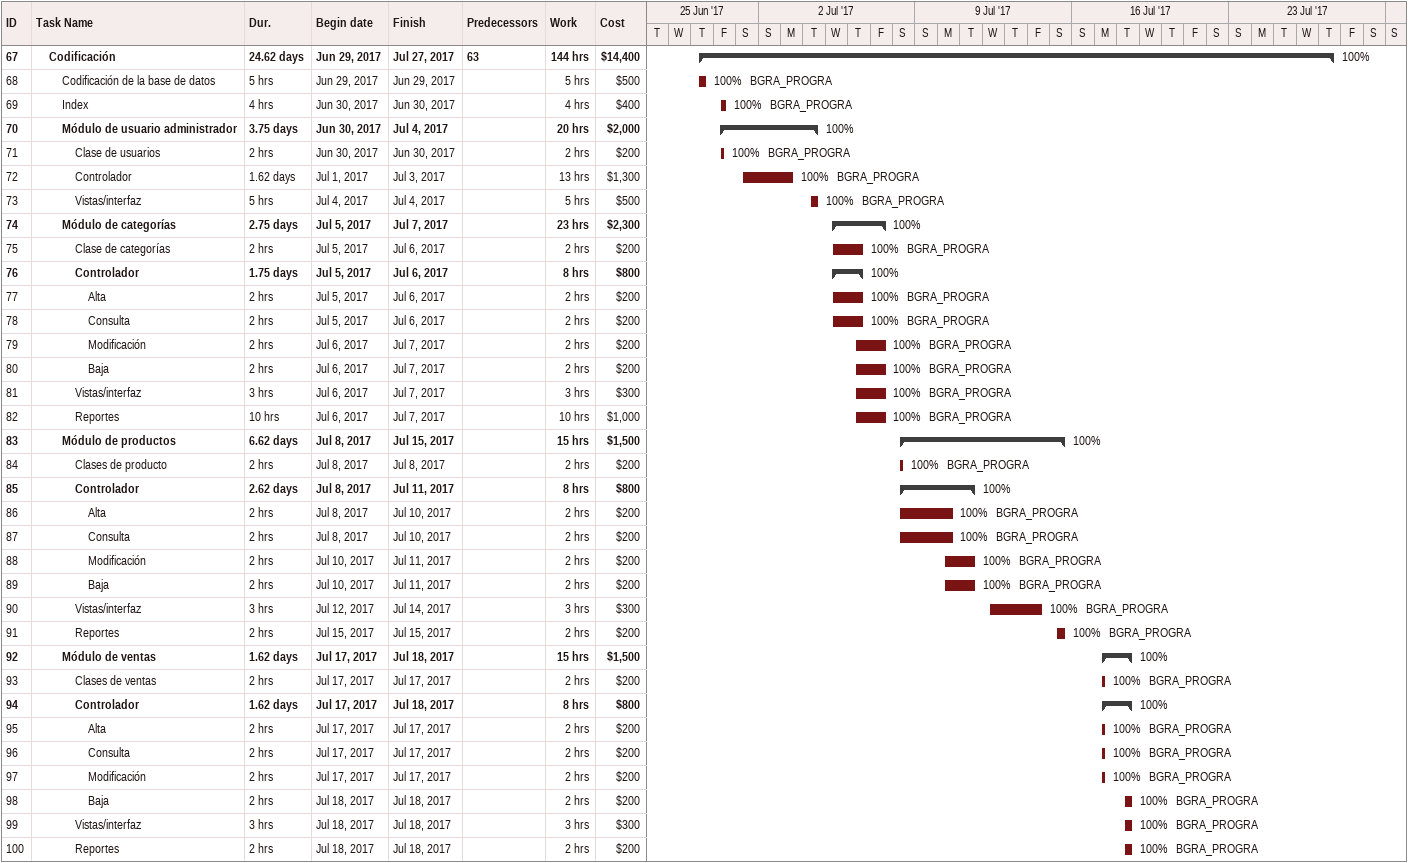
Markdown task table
| ID | Level | Task | Duration | Start | Finish | Predecessors | Resources | % complete | Work (h) | Cost ($) |
|---|---|---|---|---|---|---|---|---|---|---|
| 67 | 2 | **Codificación** | 24.62d | 2017-06-29 | 2017-07-27 | 63 |  | 100 | 144 | 14400 |
| 68 | 3 | Codificación de la base de datos | 5h | 2017-06-29 | 2017-06-29 |  | BGRA_PROGRA | 100 | 5 | 500 |
| 69 | 3 | Index | 4h | 2017-06-30 | 2017-06-30 |  | BGRA_PROGRA | 100 | 4 | 400 |
| 70 | 3 | **Módulo de usuario administrador** | 3.75d | 2017-06-30 | 2017-07-04 |  |  | 100 | 20 | 2000 |
| 71 | 4 | Clase de usuarios | 2h | 2017-06-30 | 2017-06-30 |  | BGRA_PROGRA | 100 | 2 | 200 |
| 72 | 4 | Controlador | 1.62d | 2017-07-01 | 2017-07-03 |  | BGRA_PROGRA | 100 | 13 | 1300 |
| 73 | 4 | Vistas/interfaz | 5h | 2017-07-04 | 2017-07-04 |  | BGRA_PROGRA | 100 | 5 | 500 |
| 74 | 3 | **Módulo de categorías** | 2.75d | 2017-07-05 | 2017-07-07 |  |  | 100 | 23 | 2300 |
| 75 | 4 | Clase de categorías | 2h | 2017-07-05 | 2017-07-06 |  | BGRA_PROGRA | 100 | 2 | 200 |
| 76 | 4 | **Controlador** | 1.75d | 2017-07-05 | 2017-07-06 |  |  | 100 | 8 | 800 |
| 77 | 5 | Alta | 2h | 2017-07-05 | 2017-07-06 |  | BGRA_PROGRA | 100 | 2 | 200 |
| 78 | 5 | Consulta | 2h | 2017-07-05 | 2017-07-06 |  | BGRA_PROGRA | 100 | 2 | 200 |
| 79 | 5 | Modificación | 2h | 2017-07-06 | 2017-07-07 |  | BGRA_PROGRA | 100 | 2 | 200 |
| 80 | 5 | Baja | 2h | 2017-07-06 | 2017-07-07 |  | BGRA_PROGRA | 100 | 2 | 200 |
| 81 | 4 | Vistas/interfaz | 3h | 2017-07-06 | 2017-07-07 |  | BGRA_PROGRA | 100 | 3 | 300 |
| 82 | 4 | Reportes | 10h | 2017-07-06 | 2017-07-07 |  | BGRA_PROGRA | 100 | 10 | 1000 |
| 83 | 3 | **Módulo de productos** | 6.62d | 2017-07-08 | 2017-07-15 |  |  | 100 | 15 | 1500 |
| 84 | 4 | Clases de producto | 2h | 2017-07-08 | 2017-07-08 |  | BGRA_PROGRA | 100 | 2 | 200 |
| 85 | 4 | **Controlador** | 2.62d | 2017-07-08 | 2017-07-11 |  |  | 100 | 8 | 800 |
| 86 | 5 | Alta | 2h | 2017-07-08 | 2017-07-10 |  | BGRA_PROGRA | 100 | 2 | 200 |
| 87 | 5 | Consulta | 2h | 2017-07-08 | 2017-07-10 |  | BGRA_PROGRA | 100 | 2 | 200 |
| 88 | 5 | Modificación | 2h | 2017-07-10 | 2017-07-11 |  | BGRA_PROGRA | 100 | 2 | 200 |
| 89 | 5 | Baja | 2h | 2017-07-10 | 2017-07-11 |  | BGRA_PROGRA | 100 | 2 | 200 |
| 90 | 4 | Vistas/interfaz | 3h | 2017-07-12 | 2017-07-14 |  | BGRA_PROGRA | 100 | 3 | 300 |
| 91 | 4 | Reportes | 2h | 2017-07-15 | 2017-07-15 |  | BGRA_PROGRA | 100 | 2 | 200 |
| 92 | 3 | **Módulo de ventas** | 1.62d | 2017-07-17 | 2017-07-18 |  |  | 100 | 15 | 1500 |
| 93 | 4 | Clases de ventas | 2h | 2017-07-17 | 2017-07-17 |  | BGRA_PROGRA | 100 | 2 | 200 |
| 94 | 4 | **Controlador** | 1.62d | 2017-07-17 | 2017-07-18 |  |  | 100 | 8 | 800 |
| 95 | 5 | Alta | 2h | 2017-07-17 | 2017-07-17 |  | BGRA_PROGRA | 100 | 2 | 200 |
| 96 | 5 | Consulta | 2h | 2017-07-17 | 2017-07-17 |  | BGRA_PROGRA | 100 | 2 | 200 |
| 97 | 5 | Modificación | 2h | 2017-07-17 | 2017-07-17 |  | BGRA_PROGRA | 100 | 2 | 200 |
| 98 | 5 | Baja | 2h | 2017-07-18 | 2017-07-18 |  | BGRA_PROGRA | 100 | 2 | 200 |
| 99 | 4 | Vistas/interfaz | 3h | 2017-07-18 | 2017-07-18 |  | BGRA_PROGRA | 100 | 3 | 300 |
| 100 | 4 | Reportes | 2h | 2017-07-18 | 2017-07-18 |  | BGRA_PROGRA | 100 | 2 | 200 |
